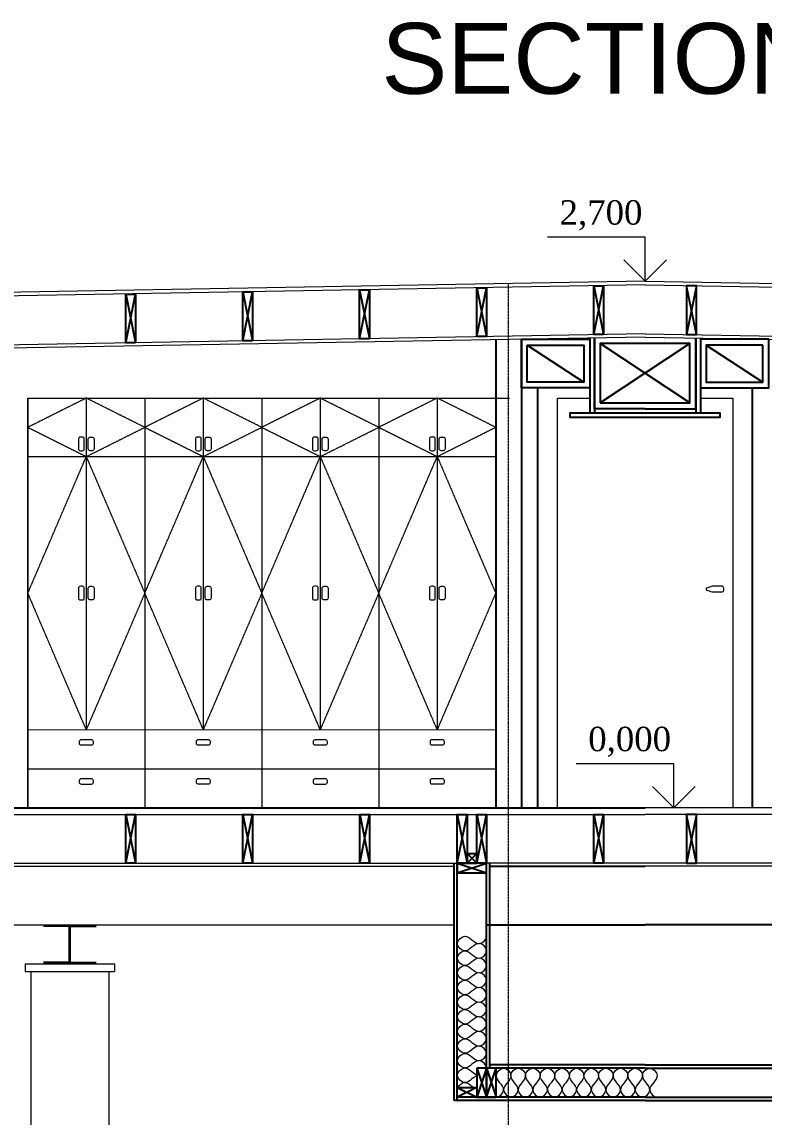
# Model space of a CAD drawing. Header units: millimetres. Extents: x 52 to 69096, y 37 to 64062.
# Drawn here: x 55537 to 59344, y 58418 to 64031 of the extents above; entities that cross this region are included whole.
import ezdxf

# ---------------------------------------------------------------- set-up
doc = ezdxf.new("R2010")
doc.units = ezdxf.units.MM
doc.linetypes.add('ACAD_ISO02W100', pattern=[15, 12, -3])
doc.linetypes.add('ACAD_ISO04W100', pattern=[30, 24, -3, 0, -3])
doc.layers.add('0 @ 100', color=7, linetype='Continuous')
for name, color, linetype, lineweight, true_color in [('отметки', 7, 'Continuous', 18, 0x000000), ('отметки @ 100', 7, 'Continuous', 18, 0x000000), ('разрез', 7, 'Continuous', 25, 0x000000)]:
    doc.layers.add(name, color=color, linetype=linetype, lineweight=lineweight, true_color=true_color)
doc.styles.add('стиль1', font='times.ttf', dxfattribs={"height": 3})
doc.styles.add('стиль6', font='ARIALN.TTF')

msp = doc.modelspace()

# ---------------------------------------------------------------- linework, layer by layer
at = {"layer": 'отметки', "linetype": 'ByBlock'}
for p, q in [((58733.7, 62702.1), (58624.4, 62811.5)), ((58733.7, 62702.1), (58843.1, 62811.5)), ((58880.6, 60003.3), (58771.3, 60112.6)), ((58880.6, 60003.3), (58989.9, 60112.6))]:
    msp.add_line(p, q, dxfattribs=at)
for points in [[(58733.7, 62702.1), (58733.7, 62927.1), (58233.7, 62927.1)], [(58880.6, 60003.3), (58880.6, 60228.3), (58380.6, 60228.3)]]:
    msp.add_lwpolyline(points, dxfattribs=at)
at = {"layer": 'разрез', "linetype": 'ByBlock', "lineweight": 25}
for p, q in [((56670.7, 62646.9), (56720.7, 62396.9)), ((56670.7, 62396.9), (56720.7, 62646.9)), ((57269.4, 62657.4), (57319.4, 62407.4)), ((57269.4, 62407.4), (57319.4, 62657.4)), ((57870.7, 62667.9), (57920.7, 62417.9)), ((57870.7, 62417.9), (57920.7, 62667.9)), ((58470.7, 62678.4), (58520.7, 62428.4)), ((58470.7, 62428.4), (58520.7, 62678.4)), ((58996.7, 62678.4), (58946.7, 62428.4)), ((58996.7, 62428.4), (58946.7, 62678.4)), ((56070.7, 62636.5), (56120.7, 62386.5)), ((56070.7, 62386.5), (56120.7, 62636.5)), ((57967.7, 62402.7), (57967.7, 60003.3)), ((58099.7, 62405), (58099.7, 60003.3)), ((58129.7, 62375), (58419.7, 62185)), ((58449.7, 62411.1), (58449.7, 62028.1)), ((58473.7, 62411.5), (58473.7, 62028.1)), ((58993.7, 62411.5), (58993.7, 62028.1)), ((59017.7, 62411.1), (59017.7, 62028.1)), ((59047.7, 62375), (59337.7, 62185)), ((57967.5, 62103.3), (57967.7, 60003.3)), ((53380.7, 60003.3), (58733.7, 60003.3)), ((56070.7, 59969.3), (56120.7, 59719.3)), ((56070.7, 59719.3), (56120.7, 59969.3)), ((56670.7, 59969.3), (56720.7, 59719.3)), ((56670.7, 59719.3), (56720.7, 59969.3)), ((57270.7, 59969.3), (57320.7, 59719.3)), ((57270.7, 59719.3), (57320.7, 59969.3)), ((57770.7, 59969.3), (57820.7, 59719.3)), ((57770.7, 59719.3), (57820.7, 59969.3)), ((57870.7, 59969.3), (57920.7, 59719.3)), ((57870.7, 59719.3), (57920.7, 59969.3)), ((58470.7, 59969.3), (58520.7, 59719.3)), ((58470.7, 59719.3), (58520.7, 59969.3)), ((58996.7, 59969.3), (58946.7, 59719.3)), ((58996.7, 59719.3), (58946.7, 59969.3)), ((57820.7, 59719.3), (57870.7, 59769.3)), ((57820.7, 59769.3), (57870.7, 59719.3)), ((57754.7, 58503.3), (57754.7, 59719.3)), ((57770.7, 58503.3), (57770.7, 59719.3)), ((57770.7, 59669.3), (57920.7, 59719.3)), ((57770.7, 59719.3), (57920.7, 59669.3)), ((57920.7, 58669.3), (57920.7, 59719.3)), ((57936.7, 58669.3), (57936.7, 59719.3)), ((57936.7, 59703.3), (58733.7, 59703.3)), ((57920.7, 59403.3), (58733.7, 59403.3)), ((59530.7, 59403.3), (58733.7, 59403.3)), ((57870.7, 58669.3), (57920.7, 58519.3)), ((57920.7, 58669.3), (57870.7, 58519.3)), ((58733.7, 58669.3), (57920.7, 58669.3)), ((57920.7, 58519.3), (57970.7, 58669.3)), ((57920.7, 58669.3), (57970.7, 58519.3)), ((58733.7, 58685.3), (57936.7, 58685.3)), ((58733.7, 58685.3), (59530.7, 58685.3)), ((58733.7, 58669.3), (59546.7, 58669.3)), ((57770.7, 58569.3), (57870.7, 58519.3)), ((57870.7, 58569.3), (57770.7, 58519.3)), ((58733.7, 58503.3), (57754.7, 58503.3)), ((58733.7, 58519.3), (57770.7, 58519.3)), ((58733.7, 58519.3), (59696.7, 58519.3)), ((58733.7, 58503.3), (59712.7, 58503.3))]:
    msp.add_line(p, q, dxfattribs=at)
at = {"layer": 'разрез', "linetype": 'ACAD_ISO04W100', "lineweight": 18, "ltscale": 0.5}
msp.add_line((58033.7, 56014.9), (58033.7, 62689.9), dxfattribs=at)
at = {"layer": 'разрез', "linetype": 'ByBlock'}
for p, q in [((58963.7, 62078.1), (58503.7, 62382.1)), ((58963.7, 62382.1), (58503.7, 62078.1))]:
    msp.add_line(p, q, dxfattribs=at)
at = {"layer": 'разрез', "lineweight": 25}
for p, q in [((58183.7, 60003.3), (58183.7, 62155)), ((59283.7, 62155), (59283.7, 60003.3))]:
    msp.add_line(p, q, dxfattribs=at)
at = {"layer": 'разрез', "linetype": 'ByBlock', "lineweight": 18}
for p, q in [((55567.5, 62103.1), (55567.7, 60003.1)), ((55867.4, 62103.1), (55867.4, 60403.3)), ((56167.5, 62103.1), (56167.7, 60003.1)), ((56467.4, 62103.1), (56467.4, 60403.3)), ((56767.5, 62103.1), (56767.7, 60003.1)), ((57067.4, 62103.3), (57067.4, 60403.5)), ((57367.5, 62103.3), (57367.7, 60003.3)), ((57667.7, 62103.1), (57667.7, 60403.3)), ((55567.5, 61803.1), (57967.5, 61803.1)), ((55567.7, 60403.3), (57967.7, 60403.6)), ((55567.7, 60203.3), (57967.7, 60203.6)), ((53114.7, 59403.3), (57754.7, 59403.3)), ((55553.7, 59203.3), (55553.7, 59163.3)), ((56013.7, 59163.3), (56013.7, 59203.3))]:
    msp.add_line(p, q, dxfattribs=at)
at = {"layer": 'разрез', "linetype": 'ACAD_ISO02W100', "lineweight": 18, "ltscale": 0.2}
for p, q in [((55867.5, 62103.1), (55567.5, 61953.1)), ((56167.5, 61953.1), (55867.4, 62103.1)), ((56467.5, 62103.2), (56167.5, 61953.2)), ((56767.5, 61953.2), (56467.4, 62103.2)), ((57067.5, 62103.1), (56767.5, 61953.1)), ((57367.5, 61953.1), (57067.4, 62103.1)), ((57667.5, 62103.4), (57367.5, 61953.3)), ((57967.5, 61953.4), (57667.4, 62103.4)), ((55567.5, 61953.1), (55867.5, 61803.1)), ((55867.5, 61803.1), (56167.5, 61953.1)), ((56167.5, 61953.2), (56467.5, 61803.2)), ((56467.5, 61803.2), (56767.5, 61953.2)), ((56767.5, 61953.1), (57067.5, 61803.1)), ((57067.5, 61803.1), (57367.5, 61953.1)), ((57367.5, 61953.3), (57667.5, 61803.4)), ((57667.5, 61803.4), (57967.5, 61953.4)), ((55567.6, 61103.2), (55867.4, 61803.1)), ((55867.4, 61803.1), (56167.6, 61103.2)), ((56167.6, 61103.3), (56467.4, 61803.2)), ((56467.4, 61803.2), (56767.6, 61103.3)), ((56767.6, 61103.2), (57067.4, 61803.1)), ((57067.4, 61803.1), (57367.6, 61103.2)), ((57367.6, 61103.4), (57667.4, 61803.4)), ((57667.4, 61803.4), (57967.6, 61103.5)), ((55867.4, 60403.3), (55567.6, 61103.2)), ((56167.6, 61103.2), (55867.4, 60403.3)), ((56467.4, 60403.4), (56167.6, 61103.3)), ((56767.6, 61103.3), (56467.4, 60403.4)), ((57067.4, 60403.3), (56767.6, 61103.2)), ((57367.6, 61103.2), (57067.4, 60403.3)), ((57667.4, 60403.5), (57367.6, 61103.4)), ((57967.6, 61103.5), (57667.4, 60403.5))]:
    msp.add_line(p, q, dxfattribs=at)
at = {"layer": 'разрез', "linetype": 'ByBlock', "lineweight": 20}
for p, q in [((53130.7, 59969.3), (58733.7, 59969.3)), ((57967.7, 60003.3), (56167.7, 60003.3)), ((64086.7, 60003.3), (58733.7, 60003.3)), ((64336.7, 59969.3), (58733.7, 59969.3)), ((53114.7, 59719.3), (57770.7, 59719.3)), ((53114.7, 59703.3), (57754.7, 59703.3)), ((59530.7, 59719.3), (57920.7, 59719.3)), ((59530.7, 59703.3), (58033.7, 59703.3)), ((59530.7, 59703.3), (58733.7, 59703.3))]:
    msp.add_line(p, q, dxfattribs=at)
at = {"layer": 'разрез', "lineweight": 35}
msp.add_line((55783.7, 59208.3), (55783.7, 59398.3), dxfattribs=at)
at = {"layer": 'разрез', "linetype": 'ByBlock', "lineweight": 20}
for points in [[(58733.7, 62682.8), (53181, 62585.9)], [(58733.7, 62702.1), (53394.1, 62608.9)], [(58733.7, 62702.1), (64073.4, 62608.9)], [(58733.7, 62682.8), (64286.4, 62585.9)], [(58733.7, 62432.1), (53380.4, 62338.6)], [(58733.7, 62432.1), (64087, 62338.6)], [(58733.7, 62416.1), (53380.4, 62322.6)], [(58733.7, 62416.1), (64087, 62322.6)]]:
    msp.add_lwpolyline(points, dxfattribs=at)
at = {"layer": 'разрез', "linetype": 'ByBlock', "lineweight": 25}
for points in [[(56720.7, 62396.9), (56670.7, 62396.9), (56670.7, 62646.9), (56720.7, 62646.9)], [(57319.4, 62407.4), (57269.4, 62407.4), (57269.4, 62657.4), (57319.4, 62657.4)], [(57920.7, 62417.9), (57870.7, 62417.9), (57870.7, 62667.9), (57920.7, 62667.9)], [(58520.7, 62428.4), (58470.7, 62428.4), (58470.7, 62678.4), (58520.7, 62678.4)], [(58946.7, 62428.4), (58996.7, 62428.4), (58996.7, 62678.4), (58946.7, 62678.4)], [(56120.7, 62386.5), (56070.7, 62386.5), (56070.7, 62636.5), (56120.7, 62636.5)], [(58099.7, 62405), (58449.7, 62405), (58449.7, 62155), (58099.7, 62155)], [(58129.7, 62375), (58419.7, 62375), (58419.7, 62185), (58129.7, 62185)], [(59367.7, 62405), (59017.7, 62405), (59017.7, 62155), (59367.7, 62155)], [(59337.7, 62375), (59047.7, 62375), (59047.7, 62185), (59337.7, 62185)], [(58733.7, 62028.1), (59117.7, 62028.1), (59117.7, 62004.1), (58733.7, 62004.1), (58349.7, 62004.1), (58349.7, 62028.1)], [(56120.7, 59719.3), (56070.7, 59719.3), (56070.7, 59969.3), (56120.7, 59969.3)], [(56720.7, 59719.3), (56670.7, 59719.3), (56670.7, 59969.3), (56720.7, 59969.3)], [(57320.7, 59719.3), (57270.7, 59719.3), (57270.7, 59969.3), (57320.7, 59969.3)], [(57820.7, 59719.3), (57770.7, 59719.3), (57770.7, 59969.3), (57820.7, 59969.3)], [(57920.7, 59719.3), (57870.7, 59719.3), (57870.7, 59969.3), (57920.7, 59969.3)], [(58520.7, 59719.3), (58470.7, 59719.3), (58470.7, 59969.3), (58520.7, 59969.3)], [(58946.7, 59719.3), (58996.7, 59719.3), (58996.7, 59969.3), (58946.7, 59969.3)], [(57820.7, 59769.3), (57870.7, 59769.3), (57870.7, 59719.3), (57820.7, 59719.3)], [(57770.7, 59719.3), (57870.7, 59719.3), (57870.7, 59719.3), (57770.7, 59719.3)], [(57770.7, 59669.3), (57920.7, 59669.3), (57920.7, 59719.3), (57770.7, 59719.3)], [(57870.7, 58669.3), (57870.7, 58519.3), (57920.7, 58519.3), (57920.7, 58669.3)], [(57920.7, 58669.3), (57920.7, 58519.3), (57970.7, 58519.3), (57970.7, 58669.3)], [(57770.7, 58569.3), (57870.7, 58569.3), (57870.7, 58519.3), (57770.7, 58519.3)]]:
    msp.add_lwpolyline(points, close=True, dxfattribs=at)
for points in [[(58733.7, 62048.1), (58473.7, 62048.1), (58473.7, 62411.5)], [(58733.7, 62048.1), (58993.7, 62048.1), (58993.7, 62411.5)]]:
    msp.add_lwpolyline(points, dxfattribs=at)
at = {"layer": 'разрез', "linetype": 'ByBlock', "ltscale": 0.5}
msp.add_lwpolyline([(58503.7, 62078.1), (58963.7, 62078.1), (58963.7, 62382.1), (58503.7, 62382.1)], close=True, dxfattribs=at)
at = {"layer": 'разрез', "linetype": 'ByBlock', "lineweight": 18}
for points in [[(55567.5, 60003.1), (55567.5, 62103.1), (58038.2, 62103.1)], [(55553.7, 59203.3), (56013.7, 59203.3)], [(55553.7, 59163.3), (56013.7, 59163.3)], [(55583.7, 59163.3), (55583.7, 58003.3)], [(55983.7, 59163.3), (55983.7, 58003.3)]]:
    msp.add_lwpolyline(points, dxfattribs=at)
at = {"layer": 'разрез', "lineweight": 18}
msp.add_lwpolyline([(59017.7, 62103.3), (59183.7, 62103.3), (59183.7, 60003.3), (58283.7, 60003.3), (58283.7, 62103.3), (58449.7, 62103.3)], dxfattribs=at)
at = {"layer": 'разрез', "linetype": 'ByBlock', "lineweight": 18}
for points in [[(55827.4, 61893.1), (55827.4, 61843.1, 0.414214), (55837.4, 61833.1), (55847.4, 61833.1, 0.414214), (55857.4, 61843.1), (55857.4, 61893.1, 0.414214), (55847.4, 61903.1), (55837.4, 61903.1, 0.414214)], [(55907.5, 61893.1), (55907.5, 61843.1, -0.414214), (55897.5, 61833.1), (55887.5, 61833.1, -0.414214), (55877.5, 61843.1), (55877.5, 61893.1, -0.414214), (55887.5, 61903.1), (55897.5, 61903.1, -0.414214)], [(56427.4, 61893.2), (56427.4, 61843.2, 0.414214), (56437.4, 61833.2), (56447.4, 61833.2, 0.414214), (56457.4, 61843.2), (56457.4, 61893.2, 0.414214), (56447.4, 61903.2), (56437.4, 61903.2, 0.414214)], [(56507.5, 61893.2), (56507.5, 61843.2, -0.414214), (56497.5, 61833.2), (56487.5, 61833.2, -0.414214), (56477.5, 61843.2), (56477.5, 61893.2, -0.414214), (56487.5, 61903.2), (56497.5, 61903.2, -0.414214)], [(57027.4, 61893.1), (57027.4, 61843.1, 0.414214), (57037.4, 61833.1), (57047.4, 61833.1, 0.414214), (57057.4, 61843.1), (57057.4, 61893.1, 0.414214), (57047.4, 61903.1), (57037.4, 61903.1, 0.414214)], [(57107.5, 61893.1), (57107.5, 61843.1, -0.414214), (57097.5, 61833.1), (57087.5, 61833.1, -0.414214), (57077.5, 61843.1), (57077.5, 61893.1, -0.414214), (57087.5, 61903.1), (57097.5, 61903.1, -0.414214)], [(57627.4, 61893.4), (57627.4, 61843.4, 0.414214), (57637.4, 61833.4), (57647.4, 61833.4, 0.414214), (57657.4, 61843.4), (57657.4, 61893.4, 0.414214), (57647.4, 61903.4), (57637.4, 61903.4, 0.414214)], [(57707.5, 61893.4), (57707.5, 61843.4, -0.414214), (57697.5, 61833.4), (57687.5, 61833.4, -0.414214), (57677.5, 61843.4), (57677.5, 61893.4, -0.414214), (57687.5, 61903.4), (57697.5, 61903.4, -0.414214)], [(55827.4, 61128.2), (55827.4, 61078.2, 0.414214), (55837.4, 61068.2), (55847.4, 61068.2, 0.414214), (55857.4, 61078.2), (55857.4, 61128.2, 0.414214), (55847.4, 61138.2), (55837.4, 61138.2, 0.414214)], [(55907.5, 61128.2), (55907.5, 61078.2, -0.414214), (55897.5, 61068.2), (55887.5, 61068.2, -0.414214), (55877.5, 61078.2), (55877.5, 61128.2, -0.414214), (55887.5, 61138.2), (55897.5, 61138.2, -0.414214)], [(56427.4, 61128.3), (56427.4, 61078.3, 0.414214), (56437.4, 61068.3), (56447.4, 61068.3, 0.414214), (56457.4, 61078.3), (56457.4, 61128.3, 0.414214), (56447.4, 61138.3), (56437.4, 61138.3, 0.414214)], [(56507.5, 61128.3), (56507.5, 61078.3, -0.414214), (56497.5, 61068.3), (56487.5, 61068.3, -0.414214), (56477.5, 61078.3), (56477.5, 61128.3, -0.414214), (56487.5, 61138.3), (56497.5, 61138.3, -0.414214)], [(57027.4, 61128.2), (57027.4, 61078.2, 0.414214), (57037.4, 61068.2), (57047.4, 61068.2, 0.414214), (57057.4, 61078.2), (57057.4, 61128.2, 0.414214), (57047.4, 61138.2), (57037.4, 61138.2, 0.414214)], [(57107.5, 61128.2), (57107.5, 61078.2, -0.414214), (57097.5, 61068.2), (57087.5, 61068.2, -0.414214), (57077.5, 61078.2), (57077.5, 61128.2, -0.414214), (57087.5, 61138.2), (57097.5, 61138.2, -0.414214)], [(57627.4, 61128.4), (57627.4, 61078.4, 0.414214), (57637.4, 61068.4), (57647.4, 61068.4, 0.414214), (57657.4, 61078.4), (57657.4, 61128.4, 0.414214), (57647.4, 61138.4), (57637.4, 61138.4, 0.414214)], [(57707.5, 61128.4), (57707.5, 61078.4, -0.414214), (57697.5, 61068.4), (57687.5, 61068.4, -0.414214), (57677.5, 61078.4), (57677.5, 61128.4, -0.414214), (57687.5, 61138.4), (57697.5, 61138.4, -0.414214)], [(59127.1, 61139.2), (59077.1, 61139.2, -0.045861), (59047.1, 61129.2), (59047.1, 61119.2, -0.04777), (59077.1, 61109.2), (59127.1, 61109.2, 0.414214), (59137.1, 61119.2), (59137.1, 61129.2, 0.414214)], [(55842.7, 60353.3), (55892.7, 60353.3, -0.414214), (55902.7, 60343.3), (55902.7, 60333.3, -0.414214), (55892.7, 60323.3), (55842.7, 60323.3, -0.414214), (55832.7, 60333.3), (55832.7, 60343.3, -0.414214)], [(56442.7, 60353.4), (56492.7, 60353.4, -0.414214), (56502.7, 60343.4), (56502.7, 60333.4, -0.414214), (56492.7, 60323.4), (56442.7, 60323.4, -0.414214), (56432.7, 60333.4), (56432.7, 60343.4, -0.414214)], [(57042.7, 60353.3), (57092.7, 60353.3, -0.414214), (57102.7, 60343.3), (57102.7, 60333.3, -0.414214), (57092.7, 60323.3), (57042.7, 60323.3, -0.414214), (57032.7, 60333.3), (57032.7, 60343.3, -0.414214)], [(57642.7, 60353.5), (57692.7, 60353.5, -0.414214), (57702.7, 60343.5), (57702.7, 60333.5, -0.414214), (57692.7, 60323.5), (57642.7, 60323.5, -0.414214), (57632.7, 60333.5), (57632.7, 60343.5, -0.414214)], [(55842.7, 60153.3), (55892.7, 60153.3, -0.414214), (55902.7, 60143.3), (55902.7, 60133.3, -0.414214), (55892.7, 60123.3), (55842.7, 60123.3, -0.414214), (55832.7, 60133.3), (55832.7, 60143.3, -0.414214)], [(56442.7, 60153.4), (56492.7, 60153.4, -0.414214), (56502.7, 60143.4), (56502.7, 60133.4, -0.414214), (56492.7, 60123.4), (56442.7, 60123.4, -0.414214), (56432.7, 60133.4), (56432.7, 60143.4, -0.414214)], [(57042.7, 60153.3), (57092.7, 60153.3, -0.414214), (57102.7, 60143.3), (57102.7, 60133.3, -0.414214), (57092.7, 60123.3), (57042.7, 60123.3, -0.414214), (57032.7, 60133.3), (57032.7, 60143.3, -0.414214)], [(57642.7, 60153.5), (57692.7, 60153.5, -0.414214), (57702.7, 60143.5), (57702.7, 60133.5, -0.414214), (57692.7, 60123.5), (57642.7, 60123.5, -0.414214), (57632.7, 60133.5), (57632.7, 60143.5, -0.414214)]]:
    msp.add_lwpolyline(points, format="xyb", close=True, dxfattribs=at)
at = {"layer": 'разрез', "linetype": 'ByBlock', "lineweight": 35}
for points in [[(55783.7, 59398.3), (55716.2, 59398.3), (55648.7, 59398.3)], [(55783.7, 59398.3), (55851.2, 59398.3), (55918.7, 59398.3)], [(55783.7, 59208.3), (55716.2, 59208.3), (55648.7, 59208.3)], [(55783.7, 59208.3), (55851.2, 59208.3), (55918.7, 59208.3)]]:
    msp.add_lwpolyline(points, dxfattribs=at)
at = {"layer": 'разрез', "linetype": 'ByBlock', "lineweight": 18}
for points, knots in [([(57920.7, 59269.6), (57920.8, 59287.8), (57884.6, 59320.3), (57845.7, 59288.3), (57806.9, 59256.3), (57750.5, 59307.1), (57806.9, 59357.8), (57845.7, 59325.8), (57884.6, 59293.8), (57920.7, 59326.4), (57920.7, 59344.6), (57920.7, 59344.6)], [126.612378, 126.612378, 126.612378, 126.612378, 161.967717, 189.918566, 217.869416, 253.224755, 288.580094, 316.530944, 344.481794, 379.837133, 379.83714, 379.83714, 379.83714, 379.83714]), ([(57920.7, 59194.6), (57920.8, 59212.8), (57884.6, 59245.3), (57845.7, 59213.3), (57806.9, 59181.3), (57750.5, 59232.1), (57806.9, 59282.8), (57845.7, 59250.8), (57884.6, 59218.8), (57920.7, 59251.4), (57920.7, 59269.6), (57920.7, 59269.6)], [126.612378, 126.612378, 126.612378, 126.612378, 161.967717, 189.918566, 217.869416, 253.224755, 288.580094, 316.530944, 344.481794, 379.837133, 379.83714, 379.83714, 379.83714, 379.83714]), ([(57920.7, 59119.6), (57920.8, 59137.8), (57884.6, 59170.3), (57845.7, 59138.3), (57806.9, 59106.3), (57750.5, 59157.1), (57806.9, 59207.8), (57845.7, 59175.8), (57884.6, 59143.8), (57920.7, 59176.4), (57920.7, 59194.6), (57920.7, 59194.6)], [126.612378, 126.612378, 126.612378, 126.612378, 161.967717, 189.918566, 217.869416, 253.224755, 288.580094, 316.530944, 344.481794, 379.837133, 379.83714, 379.83714, 379.83714, 379.83714]), ([(57920.7, 59044.6), (57920.8, 59062.8), (57884.6, 59095.3), (57845.7, 59063.3), (57806.9, 59031.3), (57750.5, 59082.1), (57806.9, 59132.8), (57845.7, 59100.8), (57884.6, 59068.8), (57920.7, 59101.4), (57920.7, 59119.6), (57920.7, 59119.6)], [126.612378, 126.612378, 126.612378, 126.612378, 161.967717, 189.918566, 217.869416, 253.224755, 288.580094, 316.530944, 344.481794, 379.837133, 379.83714, 379.83714, 379.83714, 379.83714]), ([(57920.7, 58969.6), (57920.8, 58987.8), (57884.6, 59020.3), (57845.7, 58988.3), (57806.9, 58956.3), (57750.5, 59007.1), (57806.9, 59057.8), (57845.7, 59025.8), (57884.6, 58993.8), (57920.7, 59026.4), (57920.7, 59044.6), (57920.7, 59044.6)], [126.612378, 126.612378, 126.612378, 126.612378, 161.967717, 189.918566, 217.869416, 253.224755, 288.580094, 316.530944, 344.481794, 379.837133, 379.83714, 379.83714, 379.83714, 379.83714]), ([(57920.7, 58894.6), (57920.8, 58912.8), (57884.6, 58945.3), (57845.7, 58913.3), (57806.9, 58881.3), (57750.5, 58932.1), (57806.9, 58982.8), (57845.7, 58950.8), (57884.6, 58918.8), (57920.7, 58951.4), (57920.7, 58969.6), (57920.7, 58969.6)], [126.612378, 126.612378, 126.612378, 126.612378, 161.967717, 189.918566, 217.869416, 253.224755, 288.580094, 316.530944, 344.481794, 379.837133, 379.83714, 379.83714, 379.83714, 379.83714]), ([(57920.7, 58819.6), (57920.8, 58837.8), (57884.6, 58870.3), (57845.7, 58838.3), (57806.9, 58806.3), (57750.5, 58857.1), (57806.9, 58907.8), (57845.7, 58875.8), (57884.6, 58843.8), (57920.7, 58876.4), (57920.7, 58894.6), (57920.7, 58894.6)], [126.612378, 126.612378, 126.612378, 126.612378, 161.967717, 189.918566, 217.869416, 253.224755, 288.580094, 316.530944, 344.481794, 379.837133, 379.83714, 379.83714, 379.83714, 379.83714]), ([(57920.7, 58744.6), (57920.8, 58762.8), (57884.6, 58795.3), (57845.7, 58763.3), (57806.9, 58731.3), (57750.5, 58782.1), (57806.9, 58832.8), (57845.7, 58800.8), (57884.6, 58768.8), (57920.7, 58801.4), (57920.7, 58819.6), (57920.7, 58819.6)], [126.612378, 126.612378, 126.612378, 126.612378, 161.967717, 189.918566, 217.869416, 253.224755, 288.580094, 316.530944, 344.481794, 379.837133, 379.83714, 379.83714, 379.83714, 379.83714]), ([(57920.7, 58669.6), (57920.8, 58687.8), (57884.6, 58720.3), (57845.7, 58688.3), (57806.9, 58656.3), (57750.5, 58707.1), (57806.9, 58757.8), (57845.7, 58725.8), (57884.6, 58693.8), (57920.7, 58726.4), (57920.7, 58744.6), (57920.7, 58744.6)], [126.612378, 126.612378, 126.612378, 126.612378, 161.967717, 189.918566, 217.869416, 253.224755, 288.580094, 316.530944, 344.481794, 379.837133, 379.83714, 379.83714, 379.83714, 379.83714]), ([(57870.7, 58630), (57862, 58626.7), (57842, 58610.2), (57806.9, 58581.3), (57750.5, 58632.1), (57806.9, 58682.8), (57842, 58653.9), (57862, 58637.4), (57870.7, 58634.1)], [170.796721, 170.796721, 170.796721, 170.796721, 189.918566, 217.869416, 253.224755, 288.580094, 316.530944, 335.648783, 335.648783, 335.648783, 335.648783]), ([(57970.8, 58519.2), (57989, 58519.1), (58021.5, 58555.3), (57989.5, 58594.2), (57957.5, 58633), (58008.3, 58689.4), (58059, 58633), (58027, 58594.2), (57995, 58555.3), (58027.6, 58519.2), (58045.8, 58519.2), (58045.8, 58519.2)], [126.612378, 126.612378, 126.612378, 126.612378, 161.967717, 189.918566, 217.869416, 253.224755, 288.580094, 316.530944, 344.481794, 379.837133, 379.83714, 379.83714, 379.83714, 379.83714]), ([(58045.2, 58519.2), (58063.4, 58519.1), (58096, 58555.3), (58064, 58594.2), (58031.9, 58633), (58082.7, 58689.4), (58133.5, 58633), (58101.5, 58594.2), (58069.4, 58555.3), (58102, 58519.2), (58120.2, 58519.2), (58120.2, 58519.2)], [126.612378, 126.612378, 126.612378, 126.612378, 161.967717, 189.918566, 217.869416, 253.224755, 288.580094, 316.530944, 344.481794, 379.837133, 379.83714, 379.83714, 379.83714, 379.83714]), ([(58120.2, 58519.2), (58138.4, 58519.1), (58171, 58555.3), (58139, 58594.2), (58106.9, 58633), (58157.7, 58689.3), (58208.5, 58633), (58176.5, 58594.2), (58144.4, 58555.3), (58177, 58519.2), (58195.2, 58519.2), (58195.2, 58519.2)], [126.612378, 126.612378, 126.612378, 126.612378, 161.967717, 189.918566, 217.869416, 253.224755, 288.580094, 316.530944, 344.481794, 379.837133, 379.83714, 379.83714, 379.83714, 379.83714]), ([(58195.2, 58519.2), (58213.4, 58519.1), (58246, 58555.3), (58214, 58594.2), (58181.9, 58633), (58232.7, 58689.4), (58283.5, 58633), (58251.5, 58594.2), (58219.4, 58555.3), (58252, 58519.2), (58270.2, 58519.2), (58270.2, 58519.2)], [126.612378, 126.612378, 126.612378, 126.612378, 161.967717, 189.918566, 217.869416, 253.224755, 288.580094, 316.530944, 344.481794, 379.837133, 379.83714, 379.83714, 379.83714, 379.83714]), ([(58270.2, 58519.2), (58288.4, 58519.1), (58321, 58555.3), (58289, 58594.2), (58256.9, 58633), (58307.7, 58689.3), (58358.5, 58633), (58326.5, 58594.2), (58294.4, 58555.3), (58327, 58519.2), (58345.2, 58519.2), (58345.2, 58519.2)], [126.612378, 126.612378, 126.612378, 126.612378, 161.967717, 189.918566, 217.869416, 253.224755, 288.580094, 316.530944, 344.481794, 379.837133, 379.83714, 379.83714, 379.83714, 379.83714]), ([(58345.2, 58519.2), (58363.4, 58519.1), (58396, 58555.3), (58364, 58594.2), (58331.9, 58633), (58382.7, 58689.4), (58433.5, 58633), (58401.5, 58594.2), (58369.4, 58555.3), (58402, 58519.2), (58420.2, 58519.2), (58420.2, 58519.2)], [126.612378, 126.612378, 126.612378, 126.612378, 161.967717, 189.918566, 217.869416, 253.224755, 288.580094, 316.530944, 344.481794, 379.837133, 379.83714, 379.83714, 379.83714, 379.83714]), ([(58420.2, 58519.2), (58438.4, 58519.1), (58471, 58555.3), (58439, 58594.2), (58406.9, 58633), (58457.7, 58689.4), (58508.5, 58633), (58476.5, 58594.2), (58444.4, 58555.3), (58477, 58519.2), (58495.2, 58519.2), (58495.2, 58519.2)], [126.612378, 126.612378, 126.612378, 126.612378, 161.967717, 189.918566, 217.869416, 253.224755, 288.580094, 316.530944, 344.481794, 379.837133, 379.83714, 379.83714, 379.83714, 379.83714]), ([(58495.2, 58519.2), (58513.4, 58519.1), (58546, 58555.3), (58514, 58594.2), (58481.9, 58633), (58532.7, 58689.4), (58583.5, 58633), (58551.5, 58594.2), (58519.4, 58555.3), (58552, 58519.2), (58570.2, 58519.2), (58570.2, 58519.2)], [126.612378, 126.612378, 126.612378, 126.612378, 161.967717, 189.918566, 217.869416, 253.224755, 288.580094, 316.530944, 344.481794, 379.837133, 379.83714, 379.83714, 379.83714, 379.83714]), ([(58570.2, 58519.2), (58588.4, 58519.1), (58621, 58555.3), (58589, 58594.2), (58556.9, 58633), (58607.7, 58689.3), (58658.5, 58633), (58626.5, 58594.2), (58594.4, 58555.3), (58627, 58519.2), (58645.2, 58519.2), (58645.2, 58519.2)], [126.612378, 126.612378, 126.612378, 126.612378, 161.967717, 189.918566, 217.869416, 253.224755, 288.580094, 316.530944, 344.481794, 379.837133, 379.83714, 379.83714, 379.83714, 379.83714]), ([(58645.2, 58519.2), (58663.4, 58519.1), (58696, 58555.3), (58664, 58594.2), (58631.9, 58633), (58682.7, 58689.4), (58733.5, 58633), (58701.5, 58594.2), (58669.4, 58555.3), (58702, 58519.2), (58720.2, 58519.2), (58720.2, 58519.2)], [126.612378, 126.612378, 126.612378, 126.612378, 161.967717, 189.918566, 217.869416, 253.224755, 288.580094, 316.530944, 344.481794, 379.837133, 379.83714, 379.83714, 379.83714, 379.83714]), ([(58720.2, 58519.2), (58738.4, 58519.1), (58771, 58555.3), (58739, 58594.2), (58706.9, 58633), (58757.7, 58689.4), (58808.5, 58633), (58776.5, 58594.2), (58744.4, 58555.3), (58777, 58519.2), (58795.2, 58519.2), (58795.2, 58519.2)], [126.612378, 126.612378, 126.612378, 126.612378, 161.967717, 189.918566, 217.869416, 253.224755, 288.580094, 316.530944, 344.481794, 379.837133, 379.83714, 379.83714, 379.83714, 379.83714]), ([(57773.3, 58569.3), (57779.3, 58582.9), (57810.1, 58605.7), (57836.7, 58583.8), (57851.6, 58571.5), (57854.5, 58569.3)], [260.895686, 260.895686, 260.895686, 260.895686, 288.580094, 316.530944, 323.404528, 323.404528, 323.404528, 323.404528])]:
    msp.add_open_spline(points, degree=3, knots=knots, dxfattribs=at)
at = {"layer": 'разрез', "linetype": 'ByBlock', "lineweight": 25}
for points in [[(57920.7, 58669.3), (57920.7, 58669.4), (57920.7, 58669.5), (57920.7, 58669.6), (57920.7, 58669.6)], [(57920.7, 58594.8), (57920.7, 58594.9), (57920.7, 58595), (57920.7, 58595.1), (57920.7, 58595.1)]]:
    msp.add_open_spline(points, degree=3, knots=[379.6520572, 379.6520572, 379.6520572, 379.6520572, 379.8371327, 379.8371404, 379.8371404, 379.8371404, 379.8371404], dxfattribs=at)
for points in [[(57920.7, 58594.6), (57920.7, 58594.7), (57920.7, 58594.8), (57920.7, 58594.9)], [(57920.7, 58520.1), (57920.7, 58520.2), (57920.7, 58520.4), (57920.7, 58520.5)]]:
    msp.add_open_spline(points, degree=3, dxfattribs=at)

# ---------------------------------------------------------------- texts
at = {"layer": '0 @ 100', "linetype": 'ByBlock', "insert": (57381.1, 64025.8), "char_height": 363, "attachment_point": 1, "style": 'стиль6'}
msp.add_mtext_dynamic_manual_height_columns('{\\fArial|b0|i0|c0|p34;SECTION 1-1}', width=11595.789, gutter_width=1500, heights=[0], dxfattribs=at)
at = {"layer": 'отметки @ 100', "linetype": 'ByBlock', "char_height": 125, "attachment_point": 1, "style": 'стиль1'}
for s, insert in [('2,700', (58295.3, 63117.1)), ('0,000', (58442.2, 60418.3))]:
    msp.add_mtext_dynamic_manual_height_columns(s, width=716.844, gutter_width=1500, heights=[0], dxfattribs=dict(at, insert=insert))

doc.saveas('drawing.dxf')
